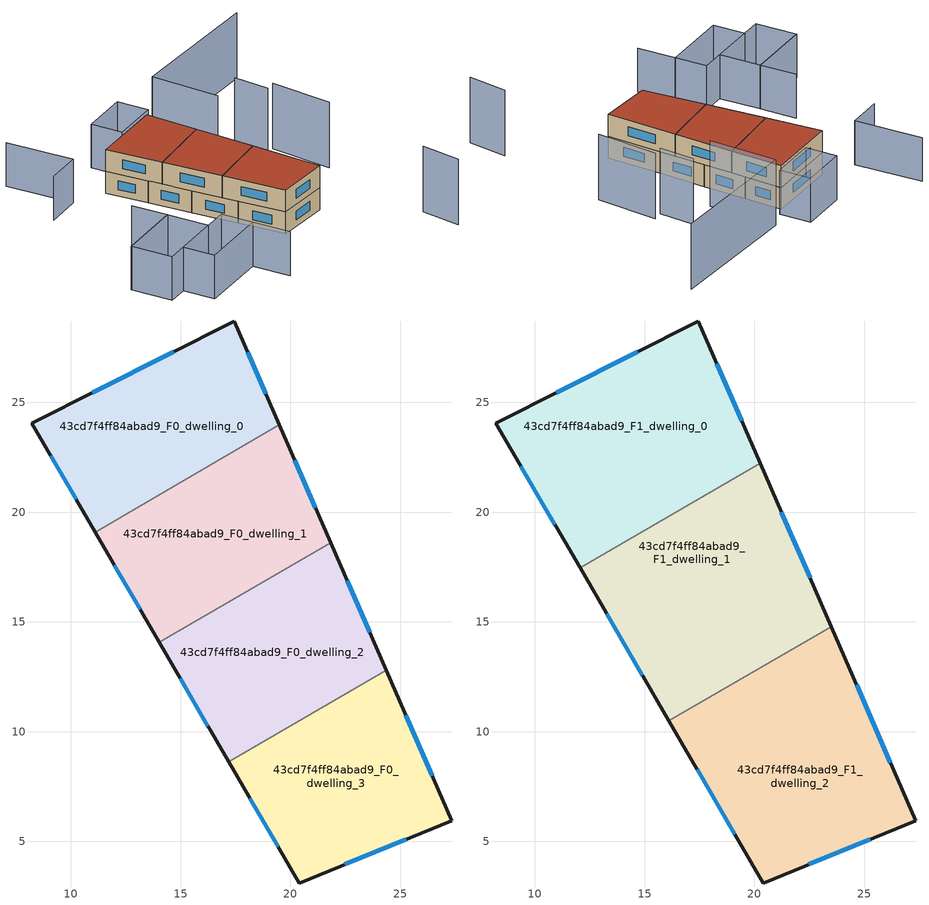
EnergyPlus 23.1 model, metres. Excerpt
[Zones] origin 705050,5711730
43cd7f4ff84abad9_F0_dwelling_0
 floor ground (EU_floor_Construction): 17.45,28.71 19.51,23.97 11.11,19.09 8.22,24.06 z0
 wall outside (EU_wall_Construction): 19.51,23.97 17.45,28.71 8.22,24.06 11.11,19.09 z0:3
 wall to 43cd7f4ff84abad9_F0_dwelling_1 (EU_wall_Construction): 11.11,19.09 19.51,23.97 z0:3
 window (EU_Window_Construction): 14.69,27.32 10.98,25.45 / 18.89,25.39 18.06,27.29 / 9.09,22.57 10.24,20.58 z0.9:2.1
43cd7f4ff84abad9_F0_dwelling_1
 floor ground (EU_floor_Construction): 19.51,23.97 21.85,18.6 14.03,14.06 11.11,19.09 z0
 wall outside (EU_wall_Construction): 21.85,18.6 19.51,23.97 / 11.11,19.09 14.03,14.06 z0:3
 wall to 43cd7f4ff84abad9_F0_dwelling_2 (EU_wall_Construction): 14.03,14.06 21.85,18.6 z0:3
 window (EU_Window_Construction): 21.15,20.21 20.21,22.36 / 11.98,17.59 13.16,15.57 z0.9:2.1
43cd7f4ff84abad9_F0_dwelling_2
 floor ground (EU_floor_Construction): 21.85,18.6 24.38,12.79 17.2,8.62 14.03,14.06 z0
 wall outside (EU_wall_Construction): 24.38,12.79 21.85,18.6 / 14.03,14.06 17.2,8.62 z0:3
 wall to 43cd7f4ff84abad9_F0_dwelling_3 (EU_wall_Construction): 17.2,8.62 24.38,12.79 z0:3
 window (EU_Window_Construction): 23.62,14.53 22.6,16.86 / 14.98,12.43 16.25,10.25 z0.9:2.1
43cd7f4ff84abad9_F0_dwelling_3
 floor ground (EU_floor_Construction): 24.38,12.79 27.36,5.95 20.41,3.1 17.2,8.62 z0
 wall outside (EU_wall_Construction): 17.2,8.62 20.41,3.1 27.36,5.95 24.38,12.79 z0:3
 window (EU_Window_Construction): 26.47,7.99 25.27,10.74 / 22.49,3.95 25.28,5.09 / 18.16,6.97 19.45,4.76 z0.9:2.1
43cd7f4ff84abad9_F1_dwelling_0
 floor to 43cd7f4ff84abad9_F0_dwelling_0 (EU_floor_Construction): 17.45,28.71 19.51,23.97 11.11,19.09 8.22,24.06 z3
 floor to 43cd7f4ff84abad9_F0_dwelling_1 (EU_floor_Construction): 19.51,23.97 20.27,22.22 12.06,17.46 11.11,19.09 z3
 wall outside (EU_wall_Construction): 20.27,22.22 17.45,28.71 8.22,24.06 12.06,17.46 z3:6
 wall to 43cd7f4ff84abad9_F1_dwelling_1 (EU_wall_Construction): 12.06,17.46 20.27,22.22 z3:6
 window (EU_Window_Construction): 14.69,27.32 10.98,25.45 / 19.42,24.17 18.29,26.77 / 9.37,22.08 10.91,19.43 z3.9:5.1
 roof outside (EU_roof_Construction): 20.27,22.22 17.45,28.71 8.22,24.06 12.06,17.46 z6
43cd7f4ff84abad9_F1_dwelling_1
 floor to 43cd7f4ff84abad9_F0_dwelling_1 (EU_floor_Construction): 20.27,22.22 21.85,18.6 14.03,14.06 12.06,17.46 z3
 floor to 43cd7f4ff84abad9_F0_dwelling_2 (EU_floor_Construction): 21.85,18.6 23.51,14.78 16.11,10.49 14.03,14.06 z3
 wall outside (EU_wall_Construction): 23.51,14.79 20.27,22.22 / 12.06,17.46 16.11,10.49 z3:6
 wall to 43cd7f4ff84abad9_F1_dwelling_2 (EU_wall_Construction): 16.11,10.49 23.51,14.79 z3:6
 window (EU_Window_Construction): 22.54,17.01 21.24,20 / 13.27,15.37 14.9,12.57 z3.9:5.1
 roof outside (EU_roof_Construction): 23.51,14.79 20.27,22.22 12.06,17.46 16.11,10.49 z6
43cd7f4ff84abad9_F1_dwelling_2
 floor to 43cd7f4ff84abad9_F0_dwelling_2 (EU_floor_Construction): 23.51,14.78 24.38,12.79 17.2,8.62 16.11,10.49 z3
 floor to 43cd7f4ff84abad9_F0_dwelling_3 (EU_floor_Construction): 24.38,12.79 27.36,5.95 20.41,3.1 17.2,8.62 z3
 wall outside (EU_wall_Construction): 16.11,10.49 20.41,3.1 27.36,5.95 23.51,14.79 z3:6
 window (EU_Window_Construction): 26.21,8.59 24.66,12.14 / 22.49,3.95 25.28,5.09 / 17.4,8.28 19.12,5.31 z3.9:5.1
 roof outside (EU_roof_Construction): 27.36,5.95 23.51,14.79 16.11,10.49 20.41,3.1 z6
shading: 3.85,-5.96 12.4,-1.55 / 12.4,-1.55 14.79,-6.17 / 2.66,10.23 4.94,5.84 / 4.94,5.84 -3.2,1.62 / -0.77,32.31 3.55,24.18 / 3.55,24.18 -0.88,21.82 / 1.85,-2.08 10.4,2.32 / 10.4,2.32 12.4,-1.56 / 12.4,-1.56 3.85,-5.97 / 3.85,-5.97 1.85,-2.08 / 4.92,5.85 7.51,0.83 / 7.51,0.83 -0.63,-3.37 / -0.63,-3.37 -3.22,1.64 / -3.22,1.64 4.92,5.85 / 10.43,30.44 16.3,33.46 / 16.3,33.46 18.28,29.6 / 18.28,29.6 12.41,26.58 / 12.41,26.58 10.43,30.44 z0:6; 39,-6.71 37.4,-1.6 / 34.36,14.24 31.46,22.18 / 30.24,21.41 28.48,25.93 / 24.11,23.26 20.32,31.78 / 20.32,31.78 38.07,39.67 z0:9
[Building]
EU S2 Campaign: North Axis=0; Terrain=City; Solar Distribution=FullExterior
[Site:Location]
London: Latitude=51.5; Longitude=-0.5; Time Zone=0; Elevation=25
[SizingPeriod:WeatherFileDays]
AnnualSizingPeriod: Begin Month=1; Begin Day of Month=1; End Month=12; End Day of Month=31; Day of Week for Start Day=Monday; Use Weather File Daylight Saving Period=No; Use Weather File Rain and Snow Indicators=No
[MATERIAL]
EU_InternalMass_Material: Roughness=MediumRough; Thickness=0.1; Conductivity=1; Density=1800; Specific Heat=900; Thermal Absorptance=0.9; Solar Absorptance=0.7; Visible Absorptance=0.7
[MATERIAL:NOMASS] Roughness=MediumRough; Thermal Absorptance=0.9; Solar Absorptance=0.7; Visible Absorptance=0.7
Name | Thermal Resistance
EU_wall_NoMass | 1.04674
EU_roof_NoMass | 4.32442
EU_floor_NoMass | 2.04616
[WINDOWMATERIAL:SIMPLEGLAZINGSYSTEM]
EU_Window_SimpleGlazing: UFactor=4.25843; Solar Heat Gain Coefficient=0.85; Visible Transmittance=0.85
[CONSTRUCTION]
EU_wall_Construction: EU_wall_NoMass
EU_roof_Construction: EU_roof_NoMass
EU_floor_Construction: EU_floor_NoMass
EU_Window_Construction: EU_Window_SimpleGlazing
EU_InternalMass_Construction: EU_InternalMass_Material
[ZONE] Type=1; Multiplier=1; Ceiling Height=autocalculate; Floor Area=autocalculate; Part of Total Floor Area=Yes
Name | Volume
43cd7f4ff84abad9_F0_dwelling_0 | 163.645
43cd7f4ff84abad9_F1_dwelling_0 | 218.198
43cd7f4ff84abad9_F0_dwelling_1 | 163.652
43cd7f4ff84abad9_F1_dwelling_1 | 218.183
43cd7f4ff84abad9_F0_dwelling_2 | 163.643
43cd7f4ff84abad9_F1_dwelling_2 | 218.202
43cd7f4ff84abad9_F0_dwelling_3 | 163.633
[INTERNALMASS] Construction=EU_InternalMass_Construction
Name | Zone or ZoneList | Surface Area
43cd7f4ff84abad9_F0_dwelling_0_EU_InternalMass | 43cd7f4ff84abad9_F0_dwelling_0 | 54.5484
43cd7f4ff84abad9_F0_dwelling_1_EU_InternalMass | 43cd7f4ff84abad9_F0_dwelling_1 | 54.5505
43cd7f4ff84abad9_F0_dwelling_2_EU_InternalMass | 43cd7f4ff84abad9_F0_dwelling_2 | 54.5473
43cd7f4ff84abad9_F0_dwelling_3_EU_InternalMass | 43cd7f4ff84abad9_F0_dwelling_3 | 54.5445
43cd7f4ff84abad9_F1_dwelling_0_EU_InternalMass | 43cd7f4ff84abad9_F1_dwelling_0 | 72.7327
43cd7f4ff84abad9_F1_dwelling_1_EU_InternalMass | 43cd7f4ff84abad9_F1_dwelling_1 | 72.7278
43cd7f4ff84abad9_F1_dwelling_2_EU_InternalMass | 43cd7f4ff84abad9_F1_dwelling_2 | 72.7341
[OTHEREQUIPMENT] Fuel Type=Electricity; Design Level Calculation Method=Watts/Area; Power per Zone Floor Area=1; Fraction Latent=0; Fraction Radiant=0; Fraction Lost=0; Carbon Dioxide Generation Rate=0; EndUse Subcategory=EU_Step8_InternalGains
Name | Zone or ZoneList or Space or SpaceList | Schedule
EU_Step8_InternalGain_43cd7f4ff84abad9_F0_dwelling_0_f000 | 43cd7f4ff84abad9_F0_dwelling_0 | EU_Step8_GainSchedule_43cd7f4ff84abad9_F0_dwelling_0_f000
EU_Step8_InternalGain_43cd7f4ff84abad9_F0_dwelling_1_f000 | 43cd7f4ff84abad9_F0_dwelling_1 | EU_Step8_GainSchedule_43cd7f4ff84abad9_F0_dwelling_1_f000
EU_Step8_InternalGain_43cd7f4ff84abad9_F0_dwelling_2_f000 | 43cd7f4ff84abad9_F0_dwelling_2 | EU_Step8_GainSchedule_43cd7f4ff84abad9_F0_dwelling_2_f000
EU_Step8_InternalGain_43cd7f4ff84abad9_F0_dwelling_3_f000 | 43cd7f4ff84abad9_F0_dwelling_3 | EU_Step8_GainSchedule_43cd7f4ff84abad9_F0_dwelling_3_f000
EU_Step8_InternalGain_43cd7f4ff84abad9_F1_dwelling_0_f000 | 43cd7f4ff84abad9_F1_dwelling_0 | EU_Step8_GainSchedule_43cd7f4ff84abad9_F1_dwelling_0_f000
EU_Step8_InternalGain_43cd7f4ff84abad9_F1_dwelling_1_f000 | 43cd7f4ff84abad9_F1_dwelling_1 | EU_Step8_GainSchedule_43cd7f4ff84abad9_F1_dwelling_1_f000
EU_Step8_InternalGain_43cd7f4ff84abad9_F1_dwelling_2_f000 | 43cd7f4ff84abad9_F1_dwelling_2 | EU_Step8_GainSchedule_43cd7f4ff84abad9_F1_dwelling_2_f000
[ZONEVENTILATION:DESIGNFLOWRATE] Schedule=EU_AlwaysOn; Design Flow Rate Calculation Method=AirChanges/Hour; Air Changes per Hour=0.488719; Ventilation Type=Natural; Fan Pressure Rise=0; Fan Total Efficiency=1; Constant Term Coefficient=1; Temperature Term Coefficient=0; Velocity Term Coefficient=0; Velocity Squared Term Coefficient=0; Minimum Indoor Temperature=-100; Maximum Indoor Temperature=100; Delta Temperature=-100; Minimum Outdoor Temperature=-100; Maximum Outdoor Temperature=100; Maximum Wind Speed=40
Name | Zone or ZoneList or Space or SpaceList
EU_ConstantAir_43cd7f4ff84abad9_F0_dwelling_0 | 43cd7f4ff84abad9_F0_dwelling_0
EU_ConstantAir_43cd7f4ff84abad9_F0_dwelling_1 | 43cd7f4ff84abad9_F0_dwelling_1
EU_ConstantAir_43cd7f4ff84abad9_F0_dwelling_2 | 43cd7f4ff84abad9_F0_dwelling_2
EU_ConstantAir_43cd7f4ff84abad9_F0_dwelling_3 | 43cd7f4ff84abad9_F0_dwelling_3
EU_ConstantAir_43cd7f4ff84abad9_F1_dwelling_0 | 43cd7f4ff84abad9_F1_dwelling_0
EU_ConstantAir_43cd7f4ff84abad9_F1_dwelling_1 | 43cd7f4ff84abad9_F1_dwelling_1
EU_ConstantAir_43cd7f4ff84abad9_F1_dwelling_2 | 43cd7f4ff84abad9_F1_dwelling_2
[HVACTEMPLATE:THERMOSTAT] Constant Heating Setpoint=20; Constant Cooling Setpoint=50
EU_HeatOnly_43cd7f4ff84abad9_F0_dwelling_0; EU_HeatOnly_43cd7f4ff84abad9_F0_dwelling_1; EU_HeatOnly_43cd7f4ff84abad9_F0_dwelling_2; EU_HeatOnly_43cd7f4ff84abad9_F0_dwelling_3; EU_HeatOnly_43cd7f4ff84abad9_F1_dwelling_0; EU_HeatOnly_43cd7f4ff84abad9_F1_dwelling_1; EU_HeatOnly_43cd7f4ff84abad9_F1_dwelling_2
[HVACTEMPLATE:ZONE:IDEALLOADSAIRSYSTEM] System Availability Schedule=EU_AlwaysOn; Maximum Heating Supply Air Temperature=50; Minimum Cooling Supply Air Temperature=13; Maximum Heating Supply Air Humidity Ratio=0.0156; Minimum Cooling Supply Air Humidity Ratio=0.0077; Heating Limit=NoLimit; Cooling Limit=NoLimit; Heating Availability Schedule=EU_AlwaysOn; Cooling Availability Schedule=EU_CoolingOff; Dehumidification Control Type=ConstantSensibleHeatRatio; Cooling Sensible Heat Ratio=0.7; Dehumidification Setpoint=60; Humidification Control Type=None; Humidification Setpoint=30; Outdoor Air Method=None; Outdoor Air Flow Rate per Person=0.00944; Outdoor Air Flow Rate per Zone Floor Area=0; Outdoor Air Flow Rate per Zone=0; Demand Controlled Ventilation Type=None; Outdoor Air Economizer Type=NoEconomizer; Heat Recovery Type=None; Sensible Heat Recovery Effectiveness=0.7; Latent Heat Recovery Effectiveness=0.65
Name | Template Thermostat
43cd7f4ff84abad9_F0_dwelling_0 | EU_HeatOnly_43cd7f4ff84abad9_F0_dwelling_0
43cd7f4ff84abad9_F0_dwelling_1 | EU_HeatOnly_43cd7f4ff84abad9_F0_dwelling_1
43cd7f4ff84abad9_F0_dwelling_2 | EU_HeatOnly_43cd7f4ff84abad9_F0_dwelling_2
43cd7f4ff84abad9_F0_dwelling_3 | EU_HeatOnly_43cd7f4ff84abad9_F0_dwelling_3
43cd7f4ff84abad9_F1_dwelling_0 | EU_HeatOnly_43cd7f4ff84abad9_F1_dwelling_0
43cd7f4ff84abad9_F1_dwelling_1 | EU_HeatOnly_43cd7f4ff84abad9_F1_dwelling_1
43cd7f4ff84abad9_F1_dwelling_2 | EU_HeatOnly_43cd7f4ff84abad9_F1_dwelling_2
[SIZING:ZONE] Zone Cooling Design Supply Air Temperature Input Method=SupplyAirTemperature; Zone Cooling Design Supply Air Temperature=13; Zone Heating Design Supply Air Temperature Input Method=SupplyAirTemperature; Zone Heating Design Supply Air Temperature=50; Zone Cooling Design Supply Air Humidity Ratio=0.008; Zone Heating Design Supply Air Humidity Ratio=0.008; Cooling Design Air Flow Method=DesignDay; Cooling Design Air Flow Rate=0; Cooling Minimum Air Flow per Zone Floor Area=0.000762; Cooling Minimum Air Flow=0; Cooling Minimum Air Flow Fraction=0.2; Heating Design Air Flow Method=DesignDay; Heating Design Air Flow Rate=0; Heating Maximum Air Flow per Zone Floor Area=0.002032; Heating Maximum Air Flow=0.141576; Heating Maximum Air Flow Fraction=0.3; Account for Dedicated Outdoor Air System=No; Dedicated Outdoor Air System Control Strategy=NeutralSupplyAir; Dedicated Outdoor Air Low Setpoint Temperature for Design=autosize; Dedicated Outdoor Air High Setpoint Temperature for Design=autosize; Zone Load Sizing Method=Sensible Load Only No Latent Load; Zone Latent Cooling Design Supply Air Humidity Ratio Input Method=HumidityRatioDifference; Zone Cooling Design Supply Air Humidity Ratio Difference=0.005; Zone Latent Heating Design Supply Air Humidity Ratio Input Method=HumidityRatioDifference; Zone Humidification Design Supply Air Humidity Ratio Difference=0.005
43cd7f4ff84abad9_F0_dwelling_0; 43cd7f4ff84abad9_F0_dwelling_1; 43cd7f4ff84abad9_F0_dwelling_2; 43cd7f4ff84abad9_F0_dwelling_3; 43cd7f4ff84abad9_F1_dwelling_0; 43cd7f4ff84abad9_F1_dwelling_1; 43cd7f4ff84abad9_F1_dwelling_2
[SCHEDULE:CONSTANT]
Name | Hourly Value
EU_AlwaysOn | 1
EU_CoolingOff | 0
[SCHEDULE:FILE] Column Number=1; Rows to Skip at Top=0; Number of Hours of Data=8760; Column Separator=Comma; Interpolate to Timestep=No; Minutes per Item=60; Adjust Schedule for Daylight Savings=Yes
Name | File
EU_Step8_GainSchedule_43cd7f4ff84abad9_F0_dwelling_0_f000 | ../../schedules/43cd7f4ff84abad9/43cd7f4ff84abad9_F0_dwelling_0_f000_gain.csv
EU_Step8_GainSchedule_43cd7f4ff84abad9_F0_dwelling_1_f000 | ../../schedules/43cd7f4ff84abad9/43cd7f4ff84abad9_F0_dwelling_1_f000_gain.csv
EU_Step8_GainSchedule_43cd7f4ff84abad9_F0_dwelling_2_f000 | ../../schedules/43cd7f4ff84abad9/43cd7f4ff84abad9_F0_dwelling_2_f000_gain.csv
EU_Step8_GainSchedule_43cd7f4ff84abad9_F0_dwelling_3_f000 | ../../schedules/43cd7f4ff84abad9/43cd7f4ff84abad9_F0_dwelling_3_f000_gain.csv
EU_Step8_GainSchedule_43cd7f4ff84abad9_F1_dwelling_0_f000 | ../../schedules/43cd7f4ff84abad9/43cd7f4ff84abad9_F1_dwelling_0_f000_gain.csv
EU_Step8_GainSchedule_43cd7f4ff84abad9_F1_dwelling_1_f000 | ../../schedules/43cd7f4ff84abad9/43cd7f4ff84abad9_F1_dwelling_1_f000_gain.csv
EU_Step8_GainSchedule_43cd7f4ff84abad9_F1_dwelling_2_f000 | ../../schedules/43cd7f4ff84abad9/43cd7f4ff84abad9_F1_dwelling_2_f000_gain.csv
